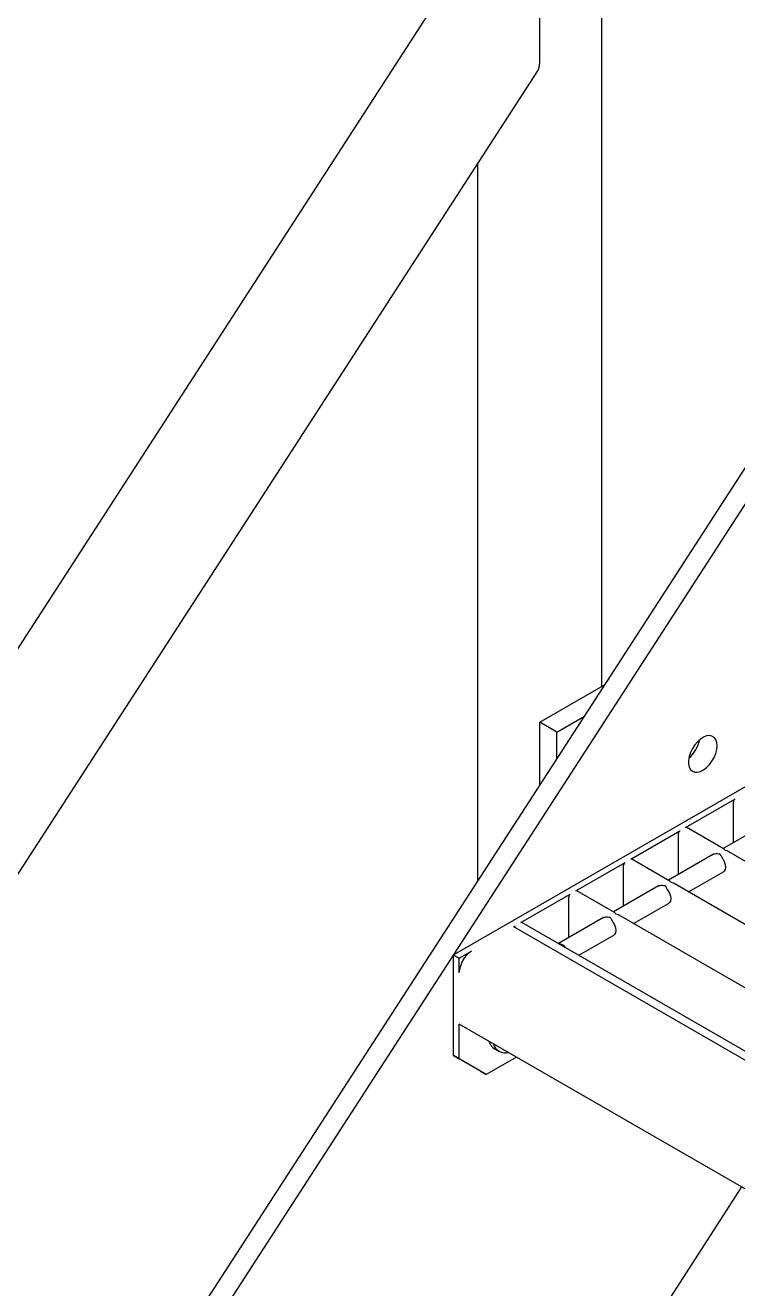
# Model space of a CAD drawing. Header units: millimetres. Extents: x 1293 to 41893, y 1011 to 26911.
# Drawn here: x 34563.9 to 34844, y 8206.7 to 8703.9 of the extents above; entities that cross this region are included whole.
import ezdxf

# ---------------------------------------------------------------- set-up
doc = ezdxf.new("R2010")
doc.units = ezdxf.units.MM
doc.header["$LTSCALE"] = 50
doc.layers.add('PASILLOS', color=2, linetype='Continuous')

msp = doc.modelspace()

# ---------------------------------------------------------------- linework, layer by layer
at = {"layer": 'PASILLOS', "linetype": 'Continuous', "lineweight": 25}
for p, q in [((34536.9456076, 8050.3558406), (36513.0809892, 11105.9531891)), ((34543.6807997, 8046.467697), (36519.8161813, 11102.0650455)), ((34790.5953044, 8443.7778084), (34790.5953044, 9224.0673379)), ((34740.0343947, 8735.7267459), (34550.1789988, 8442.1630308)), ((34766.1795819, 8689.2563536), (34766.1795819, 8716.8721657)), ((34527.7281941, 8318.4792956), (34765.3840008, 8685.954348)), ((34741.7638595, 8649.4317281), (34741.7638595, 8367.0558568)), ((34732.2879539, 8338.1013198), (34930.4148546, 8452.477545)), ((34766.1795819, 8429.6829118), (34791.8506475, 8444.5025026)), ((34772.914774, 8425.7947682), (34783.8252626, 8432.0932592)), ((34772.914774, 8425.7947682), (34766.1795819, 8429.6829118)), ((34766.1795819, 8404.8086432), (34766.1795819, 8429.6829118)), ((34772.914774, 8415.2229272), (34772.914774, 8425.7947682)), ((34823.5657167, 8388.1986728), (34842.9156937, 8399.3691768)), ((34842.3544277, 8382.2424418), (34842.3544277, 8398.3970355)), ((34801.9706756, 8375.7321209), (34821.3206526, 8386.9026249)), ((34838.7344381, 8379.7103458), (34823.9625594, 8388.2379698)), ((34856.0856622, 8390.1693147), (34838.3513358, 8379.931506)), ((34820.7593866, 8369.7758899), (34820.7593866, 8385.9304837)), ((34834.4906211, 8377.7027629), (34816.7562947, 8367.4649542)), ((34834.4906211, 8377.7027629), (34834.7910368, 8377.8301844)), ((34910.576487, 8338.2368137), (34840.6072189, 8378.6292124)), ((34780.3756345, 8363.2655691), (34799.7256115, 8374.436073)), ((34799.1643455, 8357.3093381), (34799.1643455, 8373.4639318)), ((34817.139397, 8367.2437939), (34802.3675183, 8375.7714179)), ((34824.6944398, 8362.8823605), (34838.4590486, 8370.8285)), ((34758.7805934, 8350.7990172), (34778.1305704, 8361.9695212)), ((34795.5443559, 8354.777242), (34780.7724772, 8363.3048661)), ((34812.89558, 8365.236211), (34795.1612536, 8354.9984023)), ((34812.89558, 8365.236211), (34813.1959957, 8365.3636326)), ((34888.9814459, 8325.7702618), (34819.0121778, 8366.1626606)), ((34777.5693044, 8344.8427862), (34777.5693044, 8360.9973799)), ((34803.0993987, 8350.4158087), (34816.8640075, 8358.3619482)), ((34791.3005389, 8352.7696591), (34773.5662125, 8342.5318504)), ((34791.3005389, 8352.7696591), (34791.6009546, 8352.8970807)), ((34867.3864048, 8313.30371), (34797.4171367, 8353.6961087)), ((34755.9742633, 8349.1789573), (34756.5355293, 8349.5029693)), ((35094.0444578, 8154.0151882), (34755.9742633, 8349.1789573)), ((35094.0444578, 8157.5236974), (34759.1774361, 8350.8383142)), ((34781.5043576, 8337.9492568), (34795.2689664, 8345.8953963)), ((34732.2879539, 8298.4990904), (34732.2879539, 8338.1013198)), ((34732.2879539, 8338.1013198), (34734.5365535, 8336.8032309)), ((34734.5365535, 8336.8032309), (34739.367507, 8339.592081)), ((34734.5365535, 8331.2246241), (34734.5365535, 8336.8032309)), ((34734.5365535, 8297.2010015), (34734.5365535, 8310.8780601)), ((35094.0444578, 8103.3385645), (34734.5365535, 8310.8780601)), ((34732.2879539, 8298.4990904), (34734.5365535, 8297.2010015)), ((34742.8945556, 8292.3740391), (34732.2879539, 8298.4990904)), ((34745.1431552, 8291.0759502), (34734.5365535, 8297.2010015)), ((34756.9908429, 8297.9154747), (34745.1431552, 8291.0759502)), ((34748.3961813, 8301.1756432), (34750.188697, 8300.1408459)), ((34742.8945556, 8292.3740391), (34745.1431552, 8291.0759502)), ((34845.5680354, 8246.7809499), (34802.5124097, 8180.2062321))]:
    msp.add_line(p, q, dxfattribs=at)
at = {"layer": 'PASILLOS', "linetype": 'Continuous', "lineweight": 25, "flags": 128}
for points in [[(34835.8914717, 8420.4060569), (34835.7602509, 8421.7235911), (34835.372724, 8422.8280144), (34834.7470114, 8423.6676853), (34833.9123708, 8424.2033416), (34832.907829, 8424.4099368), (34831.7803573, 8424.2778106), (34830.5826749, 8423.8131411), (34829.3707843, 8423.0376557), (34828.201352, 8421.9876153), (34827.1290594, 8420.7121186), (34826.2040457, 8419.2708064), (34825.4695636, 8417.7310728), (34824.9599565, 8416.1649142), (34824.6990532, 8414.6455622), (34824.6990532, 8413.2440602), (34824.9599565, 8412.0259408), (34825.4695636, 8411.048162), (34826.2040457, 8410.3564434), (34827.1290594, 8409.9831293), (34828.201352, 8409.9456753), (34829.3707843, 8410.2458326), (34830.5826749, 8410.8695664), (34831.7803573, 8411.7877115), (34832.907829, 8412.9573365), (34833.9123708, 8414.3237509), (34834.7470114, 8415.8230628), (34835.372724, 8417.385166), (34835.7602509, 8418.9370184), (34835.8914717, 8420.4060569)], [(34838.1586328, 8375.8861126), (34838.766916, 8374.8122491), (34839.1535148, 8373.6855181), (34839.2810385, 8372.6148942), (34839.1371533, 8371.7039254), (34838.7357753, 8371.0407184), (34838.4590486, 8370.8285)], [(34816.5635918, 8363.4195608), (34817.1718749, 8362.3456972), (34817.5584737, 8361.2189662), (34817.6859974, 8360.1483423), (34817.5421122, 8359.2373735), (34817.1407342, 8358.5741665), (34816.8640075, 8358.3619482)], [(34794.9685507, 8350.9530089), (34795.5768338, 8349.8791453), (34795.9634326, 8348.7524143), (34796.0909563, 8347.6817904), (34795.9470711, 8346.7708216), (34795.5456931, 8346.1076146), (34795.2689664, 8345.8953963)]]:
    msp.add_lwpolyline(points, dxfattribs=at)
at = {"layer": 'PASILLOS', "linetype": 'Continuous', "lineweight": 25}
for centre, radius, start, end in [((34816.4649724, 8425.1404968), 12.7725974, 310.80018798, 349.205188553), ((34816.3995564, 8425.1797861), 12.8466787, 311.548638, 348.021724979), ((34843.5730055, 8398.3415835), 1.2198388, 122.60547834, 177.394521515), ((34821.9779644, 8385.8750316), 1.2198388, 122.605478341, 177.394521514), ((34823.7982219, 8387.8741232), 0.3992382, 65.692880953, 125.617577476), ((34800.3829233, 8373.4084798), 1.2198388, 122.605478341, 177.394521513), ((34802.2031808, 8375.4075714), 0.3992382, 65.692880953, 125.617577478), ((34778.7878822, 8360.9419279), 1.2198388, 122.60547834, 177.394521514), ((34780.6081398, 8362.9410195), 0.3992382, 65.692880955, 125.617577475), ((34757.1415579, 8348.5314098), 1.1450758, 121.954628521, 151.143200173), ((34759.0130987, 8350.4744676), 0.3992382, 65.692880955, 125.617577476), ((34773.4059616, 8338.8105344), 3.6366978, 35.264662608, 84.740713925), ((34745.0251499, 8330.7473347), 10.4994504, 122.60547834, 177.394521514), ((34751.079667, 8305.5121582), 5.0997793, 195.28401871, 238.20445507), ((34752.6357061, 8304.3796492), 4.8431239, 194.940714641, 285.064661891)]:
    msp.add_arc(centre, radius, start, end, dxfattribs=at)
msp.add_ellipse((34761.869059, 8691.7447656), major_axis=(-2.2087817, 6.8550382), ratio=0.5399833694, start_param=3.557073085, end_param=4.1743929021, dxfattribs=at)
for points, knots in [([(34834.7910368, 8377.8301844), (34834.8876594, 8377.8544215), (34835.2045349, 8377.9339075), (34835.9786756, 8377.9894432), (34836.6687134, 8377.9110157), (34837.0321774, 8377.8311519), (34837.0361008, 8377.8302898)], [0, 0, 0, 0, 0.1723614537, 0.5652622383, 0.9953071929, 1, 1, 1, 1]), ([(34837.0361008, 8377.8302898), (34837.0375994, 8377.8280219), (34837.2251851, 8377.5441369), (34837.5043986, 8377.0162637), (34837.8929155, 8376.2905761), (34838.0928201, 8375.9862899), (34838.1586328, 8375.8861126)], [0, 0, 0, 0, 0.0046971273, 0.5879730072, 0.8643521995, 1, 1, 1, 1]), ([(34839.2811649, 8379.1263376), (34839.2796666, 8379.1286008), (34839.1053166, 8379.3919617), (34838.9163004, 8379.5431944), (34838.7289083, 8379.6931274)], [0, 0, 0, 0, 0.0085933525, 1, 1, 1, 1]), ([(34840.5897724, 8378.6040962), (34840.513248, 8378.6583101), (34840.1244246, 8378.9337731), (34839.6484769, 8379.0449353), (34839.2850875, 8379.1254683), (34839.2811649, 8379.1263376)], [0, 0, 0, 0, 0.1951000564, 0.9913114514, 1, 1, 1, 1]), ([(34817.6861238, 8366.6597858), (34817.6846255, 8366.6620489), (34817.5102755, 8366.9254098), (34817.3212593, 8367.0766425), (34817.1338672, 8367.2265755)], [0, 0, 0, 0, 0.0085933525, 1, 1, 1, 1]), ([(34813.1959957, 8365.3636326), (34813.2926183, 8365.3878697), (34813.6094938, 8365.4673556), (34814.3836345, 8365.5228914), (34815.0736723, 8365.4444638), (34815.4371363, 8365.3646), (34815.4410597, 8365.3637379)], [0, 0, 0, 0, 0.1723614537, 0.5652622383, 0.9953071929, 1, 1, 1, 1]), ([(34815.4410597, 8365.3637379), (34815.4425583, 8365.36147), (34815.630144, 8365.077585), (34815.9093575, 8364.5497118), (34816.2978744, 8363.8240242), (34816.497779, 8363.5197381), (34816.5635918, 8363.4195608)], [0, 0, 0, 0, 0.0046971273, 0.5879730072, 0.8643521995, 1, 1, 1, 1]), ([(34818.9947313, 8366.1375444), (34818.9182069, 8366.1917582), (34818.5293835, 8366.4672212), (34818.0534359, 8366.5783835), (34817.6900464, 8366.6589165), (34817.6861238, 8366.6597858)], [0, 0, 0, 0, 0.1951000564, 0.9913114514, 1, 1, 1, 1]), ([(34791.6009546, 8352.8970807), (34791.6975772, 8352.9213178), (34792.0144527, 8353.0008038), (34792.7885934, 8353.0563395), (34793.4786312, 8352.977912), (34793.8420952, 8352.8980481), (34793.8460186, 8352.897186)], [0, 0, 0, 0, 0.1723614537, 0.5652622383, 0.9953071929, 1, 1, 1, 1]), ([(34793.8460186, 8352.897186), (34793.8475172, 8352.8949182), (34794.0351029, 8352.6110332), (34794.3143164, 8352.0831599), (34794.7028334, 8351.3574724), (34794.9027379, 8351.0531862), (34794.9685507, 8350.9530089)], [0, 0, 0, 0, 0.0046971273, 0.5879730072, 0.8643521995, 1, 1, 1, 1]), ([(34796.0910827, 8354.1932339), (34796.0895844, 8354.1954971), (34795.9152345, 8354.458858), (34795.7262182, 8354.6100906), (34795.5388261, 8354.7600237)], [0, 0, 0, 0, 0.0085933525, 1, 1, 1, 1]), ([(34797.3996902, 8353.6709925), (34797.3231658, 8353.7252064), (34796.9343424, 8354.0006693), (34796.4583948, 8354.1118316), (34796.0950053, 8354.1923646), (34796.0910827, 8354.1932339)], [0, 0, 0, 0, 0.1951000564, 0.9913114514, 1, 1, 1, 1])]:
    msp.add_open_spline(points, degree=3, knots=knots, dxfattribs=at)

doc.saveas('drawing.dxf')
